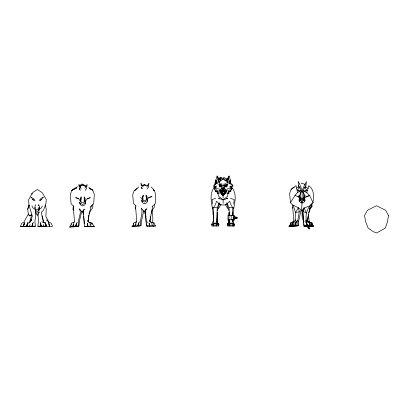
<?xml version="1.0" encoding="UTF-8"?>
<svg xmlns="http://www.w3.org/2000/svg" width="409" height="409" viewBox="0 0 409 409"><rect width="100%" height="100%" fill="white"/><g stroke="black" fill="none" stroke-linecap="round" stroke-linejoin="round"><path stroke-width="0.61" d="M222.327 193.61L221.816 193.048L221.571 190.415L220.65 190.124L220.834 189.188L221.929 188.033L223.109 187.716L223.109 185.369L226.259 186.939L226.821 186.468L227.312 184.234L225.344 185.533L224.94 186.565M223.109 198.15L223.109 195.078L222.455 194.975L223.109 195.461L223.764 194.975L223.109 195.078L223.109 195.461M223.109 194.275L225.083 193.477L226.857 190.814L226.872 190.067L224.469 190.911L221.75 190.911L219.347 190.067L219.367 190.809L221.136 193.477L223.109 194.275L223.109 195.313M223.109 190.369L223.109 188.713L222.148 188.58L221.929 188.033M223.109 184.873L223.115 183.861M228.922 220.144L227.997 219.996L227.997 215.262L234.316 215.262L234.316 219.996L232.271 220.175M227.997 219.996L228.922 219.853L228.922 215.119M228.922 219.853L231.157 219.791L231.157 215.057M234.316 219.996L233.391 219.853L233.391 215.119M236.269 217.169L237.266 217.302L237.261 218.13L236.269 218.002L236.269 217.169L233.12 217.169M146.146 196.928L146.156 195.103L146.32 198.984M84.208 201.259L84.234 196.821L84.402 200.967M85.108 198.109L85.072 202.491M154.346 204.183L154.316 207.245L152.751 209.301L151.12 213.237M142.337 199.255L142.368 196.55M222.455 192.041L222.465 191.131M312.031 203.247L311.995 206.427L310.385 208.549L308.683 212.859M224.5 191.269L224.536 191.678L225.354 191.034L224.28 193.754L224.076 192.849L223.927 193.999M302.026 202.634L301.622 210.886C299.163 206.698 293.401 206.632 290.467 202.731L294.94 195.517L297.445 192.603L297.133 190.308L299.879 187.48L298.851 187.118L298.468 185.579L299.879 187.48L301.055 190.998L302.067 191.913L303.59 192.537L303.744 197.89L303.34 199.469L300.584 199.428L299.613 195.553L300.61 192.496L303.074 191.023L304.485 187.547L305.906 185.686L305.697 187.215L304.485 187.547L307.159 190.446L306.873 192.731L309.649 195.579L313.033 202.675C306.152 208.023 304.547 217.476 307.353 225.379M38.891 209.863L38.845 212.46L37.147 213.12L35.445 212.46L35.399 209.863M142.659 197.603L143.278 200.395L145.936 200.43L146.708 197.665M229.066 221.387L229.101 219.618L228.391 223.539L228.917 222.736L227.997 224.326L228.237 225.978L227.941 225.978M232.45 215.379L232.68 207.711L230.686 204.311L229.669 201.223L226.872 203.943L228.35 209.076M80.604 199.336L81.238 202.266L83.993 202.317L84.801 199.408M227.246 189.352L227.266 188.437M295.247 219.689L296.591 221.56L294.894 225.773L292.573 225.778L293.151 221.964L295.032 220.937L295.523 212.573L293.217 205.338M295.032 220.937L294.894 225.773L295.814 222.649L296.591 221.56M297.133 190.308L301.055 190.998L299.669 191.315L297.133 190.308L296.54 188.145L298.851 187.118L298.166 181.407C301.622 186.785 302.747 192.961 301.908 199.29M226.872 190.067L226.085 190.037L226.054 190.865L224.5 193.431L223.109 194.055L221.724 193.431L221.146 192.01L219.899 190.558L220.246 190.891M81.018 199.935L81.135 196.765L80.614 200.901M143.099 196.882L143.165 195.057L142.664 198.927M313.033 202.675C313.565 196.601 314.613 189.602 308.657 185.66L308.115 188.309L307.159 190.446L304.598 191.386L303.074 191.023L307.159 190.446M225.569 186.877L225.962 185.001L226.254 186.939L225.998 185.001L225.574 186.877L225.344 185.533L225.998 185.001L226.821 186.468L226.929 184.331L225.962 185.001L226.816 186.468L227.148 182.593L227.971 181.683L228.15 178.973L229.147 175.998L230.369 180.001L229.705 183.206L228.554 183.927M213.708 216.121L213.207 222.537M223.109 185.369L221.412 186.54L222.077 189.106L223.109 189.934L224.147 189.106L224.745 187.358L224.812 186.54L224.408 186.023L224.567 183.999L225.681 183.442M224.965 190.471L225.794 191.146L225.574 191.565L225.354 191.034L224.602 191.872L225.016 191.739L224.694 193.196L224.367 193.114L223.984 193.759L224.449 193.063L224.648 190.415L224.147 189.106L224.296 188.033L223.109 187.716M216.295 225.978L216.33 223.268L216.698 223.176L217.225 207.706L219.025 203.498L216.555 201.223L215.538 204.306L213.544 207.706C212.987 213.13 215.354 219.71 211.596 224.306L211.893 225.978L218.544 225.978L218.902 224.096L217.583 223.513M217.322 215.86L217.251 221.566M228.979 221.566L229.055 219.965M301.975 201.601L302.072 199.807M309.337 225.88L309.168 228.989L306.51 225.809M311.965 224.193L312.031 222.941L308.493 221.923M224.362 190.507L224.29 191.775L225.287 190.461M229.93 225.978L229.556 219.776M88.712 215.068L88.313 221.734L87.705 220.788M80.266 201.422L80.491 198.038M223.897 193.61L224.413 192.475M152.577 222.614L152.879 218.207L152.056 210.17M222.291 193.999L222.148 192.849L221.939 193.754L220.87 191.034L221.688 191.678L221.724 191.269M232.936 215.548C233.104 206.279 238.539 195.645 231.872 187.383M150.517 216.156L150.113 221.54L149.53 220.656M216.637 225.978L216.806 223.81L218.227 224.326L217.982 225.978M146.989 199.321L147.199 196.617M233.171 225.978L233.314 224.142L232.803 223.176L229.526 223.176M307.067 220.492L307.67 221.407L308.064 216.422M217.251 212.455L217.153 221.381M217.404 210.558L217.506 209.296M27.863 222.286L26.493 226.325L27.28 226.32L27.541 223.196L26.493 226.325L20.45 226.33L21.851 223.207L23.783 222.291L28.354 213.994L27.71 209.163L29.167 205.037M233.503 208.651L233.605 207.409M232.69 225.978L232.936 223.15L229.889 223.268M301.101 210.078L298.672 221.111L298.289 225.441L297.89 225.829L294.562 226.417L288.912 226.652L290.139 225.333L290.359 223.447L290.911 224.398M304.434 198.462L304.69 195.625L303.59 192.537M221.811 192.475L221.53 193.196L221.208 191.739L221.622 191.872L220.87 191.034L220.65 191.565L220.425 191.146L221.259 190.466M226.944 183.007L228.15 178.973L228.902 179.444M229.117 219.705L228.943 221.535L227.496 224.377L227.327 224.096L228.646 223.513M300.61 192.496L299.955 197.838L300.584 199.428M233.708 204.132L234.173 199.577L230.482 198.339M306.791 225.466L306.709 222.859L304.925 221.77L306.009 219.991L307.895 222.107M135.364 208.953L135.563 207.082M43.446 222.194L45.113 223.109L46.324 226.233L37.879 226.233L38.41 221.402L38.042 213.999M73.359 205.763L72.93 209.5L73.896 210.134M71.048 223.784L70.823 225.671L69.602 227L70.885 227.041M133.426 223.513L133.211 225.333L132.03 226.606L133.273 226.663M220.431 177.792L220.563 179.73L220.431 177.792L221.852 177.787L222.358 179.229L221.944 179.577L221.852 177.787M217.67 183.927L216.519 183.206L215.855 180.001L217.082 175.998L218.074 178.973L218.253 181.683L219.076 182.588L219.296 184.326L220.262 185.001L219.408 186.468L219.643 184.638L218.912 184.234L219.403 186.468L219.97 186.933L221.816 186.023L221.658 183.994L220.543 183.442M222.036 193.723L222.148 192.849L222.322 193.769L220.625 191.407M147.306 199.889L147.598 201.131L146.55 202.987L144.648 203.733L142.797 202.93L141.708 201.049L141.877 199.807M219.638 184.638L220.226 185.001L219.965 186.933L220.262 185.001L221.284 186.565M232.91 215.482L232.931 212.47M39.019 208.339L39.336 206.07L38.564 204.638L38.717 205.875M222.148 188.58L221.571 190.415M226.99 204.076L226.918 202.716M84.591 200.839L85.721 203.299L84.637 205.042L82.664 205.865L80.747 204.975L79.617 203.191L79.791 202.169M218.115 190.885L217.261 193.871L218.856 193.247L217.261 193.871L218.115 190.885L215.282 190.41L214.178 188.319L215.369 186.473L214.296 186.31L215.139 186.657M220.226 185.001L220.65 186.877L220.88 185.533L220.226 185.001L219.403 186.468L219.296 184.326L219.408 186.468M76.186 226.228L76.682 224.664L76.478 223.104L75.558 226.228L73.231 226.233L73.763 224.321M219.019 178.978L219.188 178.007L220.676 177.915M218.795 203.989L220.17 204.244L219.234 204.076L219.306 202.716M296.019 224.209L295.528 225.773L296.019 224.209L295.814 222.649M299.265 211.76L295.523 212.573L298.468 207.608L299.265 211.76L297.67 220.972L298.049 225.768L295.748 225.773M71.284 224.659L71.56 223.094L74.464 222.005M87.92 221.622L89.561 212.327L91.34 205.681M133.666 224.27L133.932 222.762L136.734 221.714M228.334 224.06L227.327 224.096L227.68 225.978L234.326 225.978L234.623 224.311L233.646 223.125L232.588 219.751M292.573 225.778L289.869 225.778L290.896 222.649L293.795 221.56M218.733 194.382L218.416 196.146L223.109 199.873L227.793 198.232L226.622 198.304M310.334 205.64L307.256 221.136L307.036 219.95M152.68 206.387L149.72 221.31M223.825 193.958L222.716 193.518L222.322 193.769L223.109 194.096L223.912 193.784L224.076 192.849L224.28 193.754L224.204 193.145L224.066 193.503M230.119 181.305L230.369 180.001M213.299 212.47L213.074 213.61L213.733 218.59M223.784 177.721L223.585 178.636L224.383 179.577L223.784 177.721L224.761 177.726L225.763 178.667L225.957 179.73L226.78 178.876M216.034 186.933L216.259 185.911L214.756 187.583L216.346 189.106L215.502 190.681L215.615 191.376L217.654 191.877L218.196 193.539M135.236 225.778L136.11 222.102M290.896 222.649L292.251 225.773L293.151 221.964M73.814 222.419L72.909 226.223L70.527 226.223L78.712 226.218L78.323 221.438L80.389 212.757L79.77 208.999M136.059 223.938L135.548 225.778M23.466 226.32L24.382 222.516L23.41 226.33L24.458 224.066M81.693 211.233L79.361 221.427L78.978 225.788L75.246 226.724L71.749 227.021M225.891 192.46L224.48 194.505L221.739 194.505L221.872 193.989M143.723 210.921L141.448 221.254L141.074 225.436L140.691 225.804L137.48 226.371L134.106 226.647M39.443 207.291L38.967 209.965L37.147 211.617L35.327 209.965L34.847 207.291M30.046 224.623L29.407 226.233L31.994 226.233L32.848 223.109L32.582 226.233L35.404 226.233L34.893 221.422L35.69 215.942L35.373 212.133M303.78 207.818L302.818 211.305L303.805 225.978L307.19 225.988L306.551 224.423M31.662 214.735L29.351 215.891L28.354 213.994L29.402 215.788L31.662 214.735L29.678 221.857L29.719 222.977M146.197 209.025L145.42 211.826L146.391 225.978L154.786 225.978M217.874 209.076L219.352 203.943L219.158 203.59M31.994 226.233L33.201 222.189M228.968 212.665L228.846 215.451M301.515 210.962L301.673 210.436M230.471 190.4L230.942 190.41L230.61 191.381L228.57 191.877L228.963 193.871L228.028 193.544L228.57 191.877L228.11 190.885L230.727 190.681L232.051 188.319L230.855 186.473L231.929 186.31L231.085 186.662M83.927 209.781L83.15 212.031L84.479 226.422L87.869 226.422L87.587 226.422L87.224 224.858L87.383 223.299L88.155 226.417L91.13 226.412M27.71 209.163L29.141 205.139M225.395 190.758L225.671 189.981M307.149 222.113L306.464 221.146L309.27 222.174L309.409 224.081L310.354 225.988L309.69 225.983L312.026 226.065L312.481 224.792L312.031 222.941L311.356 224.505M292.251 225.773L293.023 223.667M303.34 199.469L304.69 195.625L306.776 196.468L309.649 195.579L305.978 196.657M294.224 187.296L292.517 188.145L291.131 189.479L289.592 193.534L290.467 202.731M307.43 221.77L311.091 222.859L309.899 225.983L309.27 222.174M303.478 200.282L303.969 199.025L303.933 197.445L305.068 200.338L303.984 202.261L302.011 203.028L300.094 202.21L298.964 200.252L299.894 197.394L299.93 198.968L300.559 200.241L299.777 201.075L299.623 200.011L301.919 201.31L304.163 200.052L304.194 201.136L303.933 197.445L304.444 198.641M75.558 226.228L77.255 222.01M139.428 221.714L137.792 225.778L138.677 222.762L138.876 224.27L138.4 225.778M302.093 190.972L304.235 185.666L306.464 181.53L305.697 187.215L308.115 188.309M226.157 179.94L226.612 178.81L227.041 179.122M311.397 224.423L310.763 225.983L312.507 225.988L311.397 224.423L311.091 222.859M79.617 203.191L80.445 201.32L78.518 198.616L75.588 197.608L78.988 198.697M304.306 207.946L302.818 211.305L306.244 213.002L304.306 207.946L309.72 205.937M220.65 191.565L221.131 190.517L221.688 191.678M229.659 221.264L227.997 224.326L229.418 223.81L229.582 225.978M224.536 191.678L225.093 190.517L225.574 191.565M309.409 224.081L308.478 225.983L310.354 225.988M141.708 201.049L142.245 199.96M292.399 208.176L292.941 207.087M229.526 180.778L229.7 181.432L230.62 181.606L230.773 181.31L230.001 180.737M230.374 180.901L230.144 181.647L230.446 180.957M230.323 181.693L230.574 181.11L230.022 181.003L229.766 181.489L229.367 181.08M89.014 213.958L91.141 209.929L92.807 207.69L92.797 204.577M213.053 225.978L212.905 224.142L213.416 223.176L216.698 223.176M35.726 204.638L34.954 206.07L35.276 208.339M42.388 205.926L41.237 208.048L38.681 209.628M226.872 203.943L227.072 203.59M230.195 186.933L229.97 185.911L231.468 187.583L229.878 189.106L230.727 190.681L230.61 191.381L228.57 191.877L229.643 191.908L230.149 191.023M39.33 212.148L37.342 215.533L35.102 211.627M73.528 225.149L72.909 226.223L73.308 226.223M136.09 222.159L136.703 221.126L135.532 205.896M292.813 222.552L293.769 220.947L292.547 205.124M229.147 175.998L226.632 179.945L225.584 180.824L227.056 181.785M217.143 223.319L218.733 224.377L218.902 224.096L217.895 224.055M73.789 222.506L74.428 221.448L73.334 206.325M218.539 208.544L221.039 204.459M146.8 187.02L148.927 183.125L148.375 187.22L147.025 188.943M84.914 188.365L87.137 184.444L86.483 188.794L85.118 190.425M213.933 185.359L216.785 182.404M214.924 186.468C207.603 194.837 212.946 205.957 213.283 215.548M231.351 189.234L232.051 188.319M215.349 184.024L214.863 183.022L215.773 181.872M228.437 177.731L225.584 180.824M222.159 193.503L221.939 193.754L222.148 192.849M82.281 211.591L83.487 210.231M146.867 208.61L144.178 211.499L141.243 208.299M229.643 191.908L230.093 191.422M42.204 198.35L43.354 197.112L39.637 199.423M84.852 209.055L82.148 211.928L79.254 208.856M216.704 180.778L216.525 181.427L215.609 181.606L215.451 181.305L216.228 180.737M215.609 181.606L215.937 181.253M216.857 181.075L216.458 181.484L216.203 181.003L215.65 181.11L215.901 181.693M214.428 186.785L213.994 187.25L213.6 186.151L213.82 185.824L218.253 181.683M90.297 207.138L93.676 203.651L94.315 194.526L92.812 190.303L88.697 187.629M152.092 206.678L155.292 203.477C155.839 197.578 156.749 190.86 151.069 186.974M225.599 191.407L224.761 192.22L224.321 193.549L222.399 193.958M225.972 190.891L226.325 190.558L226.054 190.865L226.857 190.814M306.776 196.468L304.434 198.585L305.068 200.338M214.863 183.022L215.502 182.48M217.792 177.731L220.64 180.824L219.168 181.78L219.28 183.007M229.444 182.404L232.21 184.464L232.977 185.957L232.322 186.494L231.714 186.192M138.871 186.913L134.162 190.752L132.674 194.694L133.518 203.524L136.177 206.116M291.131 189.479L296.014 185.609L296.54 188.145M226.203 184.49L224.5 185.41M309.587 208.222L311.995 206.427L310.906 204.255M40.286 200.4L41.907 199.316L39.249 200.574M221.53 193.196L221.852 193.114L222.235 193.759L221.775 193.063M227.496 224.377L229.086 223.319M217.327 179.439L218.074 178.973L219.168 181.78M214.996 187.808L214.178 188.319L214.873 189.229M224.505 194.423L223.109 195.139L222.455 194.975M223.503 193.59L222.721 193.59M135.803 189.796L134.162 190.752L137.133 188.595M142.383 185.972L144.576 184.699L148.119 185.942M297.445 192.603L299.669 191.315M77.444 186.708L73.18 189.157L71.795 190.389L70.256 194.526L71.11 203.748L73.947 206.647M79.039 185.788L82.235 183.948L86.544 186.402M84.821 203.222L82.572 204.495L80.276 203.166L80.43 204.076M146.729 200.855L144.561 202.061L142.342 200.809L142.49 201.841M142.041 185.87L144.576 184.699L141.724 185.804M222.501 193.636L223.544 193.856M76.688 187.854L71.795 190.389L76.923 187.792M79.77 186.346L82.618 184.899L86.534 186.657M79.382 186.509L82.618 184.899L85.297 186.32M231.468 187.583L228.268 188.457M216.371 181.131L215.451 181.305M226.136 192.936L228.457 192.966L228.963 193.871L227.368 193.247L228.028 193.544M215.742 198.339L212.051 199.572L212.516 204.132M292.108 222.322L293.105 221.99M309.265 208.922L310.385 208.549M217.082 175.998L220.282 180.778L221.739 180.292M224.648 190.415L225.574 190.124L225.385 189.188L224.296 188.033M223.764 194.975L223.109 195.185L221.714 194.423M86.907 198.733L90.297 197.675L87.429 198.774L85.087 201.397L85.721 203.299M230.773 181.31L229.858 181.131M148.482 197.578L152.025 196.535L149.254 197.404L146.984 199.48L147.598 201.131M303.744 197.89L301.796 198.416L299.955 197.838M35.496 209.566L37.147 209.203L38.794 209.566L38.773 207.762M221.003 191.99L221.622 191.872M288.912 226.652L295.671 225.563M217.767 192.966L220.083 192.936M223.109 188.713L224.071 188.58M218.457 179.004L219.459 178.871L220.563 179.73M237.261 218.13L234.311 218.304M211.596 224.306L212.905 224.142M37.879 226.233L46.324 226.233M235.431 218.304L236.146 218.237L233.754 218.171M69.602 227L71.411 226.847M132.03 226.606L133.779 226.463M224.853 190.88L221.371 190.88L220.937 190.461M226.729 204.735L223.115 204.996L219.495 204.735M219.347 190.067L220.374 190.062M215.753 190.4L215.282 190.41L215.615 191.376L217.654 191.877L216.581 191.903L216.131 191.422M310.682 226.065L311.413 226.059M229.981 225.078L232.772 225.062M76.411 226.233L78.712 226.218M289.869 225.778L298.049 225.768M312.481 224.792L313.785 226.065L304.316 226.065L309.506 226.065M149.387 225.978L149.658 225.978M153.022 226.044L153.728 226.044M233.416 225.978L233.713 225.978M84.479 226.422L85.834 226.417M303.805 225.978L308.202 225.978M312.026 226.065L313.785 226.065M213.544 207.706L217.225 207.706M227.199 203.503L228.999 207.706L232.68 207.711M233.754 217.123L236.146 217.189L234.311 217.256M233.12 218.002L236.269 218.002M35.404 226.233L26.953 226.233L28.17 223.109L29.842 222.189L31.769 219.577L30.036 222.133L32.342 216.126L28.886 204.853L28.661 199.674L32.531 192.649L37.383 189.449L42.229 192.68L46.278 199.52L45.844 204.142L43.466 210.206L41.294 212.266L43.313 221.351L44.141 222.977M133.273 225.778L132.94 225.778L140.834 225.778L140.466 221.151L142.046 212.286L141.667 208.125M234.03 225.978L234.326 225.978M147.516 226.044L146.877 226.044L156.013 226.044L154.755 224.812L154.321 223.028L150.911 222.041L149.658 220.671M87.751 220.702L89.136 222.261L92.674 223.288L93.119 225.139L94.423 226.422L90.144 226.422M92.301 226.412L93.18 226.417L84.954 226.417L94.423 226.422M216.33 223.268L213.288 223.145L213.447 225.062L216.243 225.078M312.507 225.988L307.481 225.983L306.709 222.859M27.28 226.32L29.842 226.33L20.45 226.33M43.196 226.3L52.587 226.3L51.186 223.181L49.254 222.266L46.657 219.904L48.773 222.036L45.9 216.652L46.232 208.794L45.154 204.904M306.908 225.983L307.19 225.988M231.157 219.791L233.391 219.853M222.675 193.856L223.723 193.636M219.597 198.304L218.426 198.232L223.109 199.873L227.803 196.146L227.486 194.382M219.367 190.809L220.17 190.865L220.139 190.037M233.314 224.142L234.623 224.311M220.282 180.778L220.64 180.824M222.322 193.769L223.902 193.769M217.956 188.457L214.756 187.583M71.754 226.479L72.705 226.637M134.106 226.09L135.026 226.259M224.602 191.872L225.216 191.99M297.558 220.865L298.672 221.111M310.017 222.251L307.348 221.499L306.96 220.528M150.476 222.092L153.421 222.961L153.718 224.469M88.707 222.384L91.764 223.288L92.071 224.853M294.94 195.517L298.907 196.709M224.49 180.292L225.947 180.778M305.293 184.454L301.561 183.15L301.622 183.631M221.724 185.41L220.022 184.49M35.041 200.579L32.377 199.316L34.003 200.405M89.591 188.595L92.812 190.303L89.331 187.91M145.88 185.568L144.224 184.658L145.834 185.614M227.971 181.683L232.977 185.957M304.598 191.386L306.873 192.731M153.36 190.073L154.433 190.706L153.063 189.5M35.614 209.628L33.052 208.048L31.917 205.819M34.653 199.423L30.936 197.118L32.086 198.35M80.108 187.654L81.151 188.334L78.876 184.29L79.52 189.74L79.239 188.677L80.588 190.359M221.852 178.881L222.476 179.249L223.943 179.229M221.739 194.505L220.328 192.46M230.287 181.253L230.62 181.606M299.408 198.089L297.864 196.346L299.613 195.553L299.618 199.474M140.65 197.276L142.511 199.418M220.298 179.536L219.188 178.007M142.608 188.876L141.258 187.118L141.606 188.442L141.453 187.235M219.025 203.498L219.352 203.943M229.705 183.206L230.18 183.866M143.17 186.99L140.931 183.012L141.304 186.029M41.866 215.952L42.5 216.944L43.472 222.021M225.19 204.459L227.69 208.549M307.312 225.942L309.168 228.989L308.841 227.787M147.47 221.913L148.089 222.931M221.412 190.88L221.934 191.775L221.862 190.507M216.08 191.023L216.581 191.903M145.952 216.228L144.116 211.126M215.85 180.896L216.08 181.647L215.783 180.952M218.733 224.377C215.788 220.967 217.982 216.504 217.261 212.665M290.334 225.722L290.722 226.504M82.168 211.376L83.671 214.536M48.84 224.602L49.627 226.305L48.656 222.486L49.566 226.295M216.566 221.259L218.227 224.326L217.307 222.736L217.828 223.539L217.118 219.618M293.1 223.871L293.969 225.773M290.62 224.214L291.295 225.773M42.04 221.402L42.439 222.476M43.231 224.623L43.829 226.233M220.548 189.981L220.829 190.758M45.174 222.256L46.539 226.3L45.496 223.171L45.752 226.289M303.723 222.66L302.139 216.836L302.077 210.497M40.082 222.189L41.283 226.228L40.43 223.104L40.69 226.228M307.363 220.216L307.67 221.407M224.352 193.989L224.48 194.505M149.939 225.978L149.193 222.961L149.27 225.471M220.262 185.001L220.656 186.877M308.314 214.265L309.332 222.184M31.917 193.268L32.142 194.428M215.855 180.001L216.11 181.305M299.649 199.485L299.485 198.575L299.894 197.394L299.541 199.387L299.777 201.075M303.923 223.795L304.117 224.93M146.233 222.343L145.343 209.858M146.448 223.575L146.662 224.812M84.464 223.565L83.763 216.448M228.11 190.885L228.457 192.966M151.662 222.302L152.168 225.364M89.939 222.608L90.394 225.328M90.087 224.515L90.225 225.466M226.581 184.638L226.821 186.468M224.076 192.849L224.188 193.723M228.999 207.706L229.51 215.39M302.716 209.188L303.427 220.957M213.447 225.062L213.529 225.978M232.757 219.536L233.018 222.542M212.624 207.404L212.731 208.651M228.718 209.301L228.82 210.563M228.974 212.455L229.229 215.615M302.011 203.028L301.919 201.31M232.501 220.385L232.583 221.55M213.626 215.262L213.708 216.453M83.646 214.638L83.39 209.766M230.236 181.872L230.303 183.344M218.953 188.431L218.979 189.347M223.759 191.131L223.769 192.041M223.109 200.211L223.109 203.319M224.219 190.712L224.183 191.075L224.515 190.533L224.29 191.775L224.219 190.712M222.021 193.145L221.796 193.564L222.021 193.145M388.55 215.655L387.359 222.138L385.37 228.058L376.52 233.002L373.361 231.698L368.115 228.058L365.825 222.138L364.491 215.655L367.415 210.267L376.52 205.753L385.621 210.267L388.55 215.655M224.423 193.564L224.204 193.145L224.423 193.564"/></g></svg>
